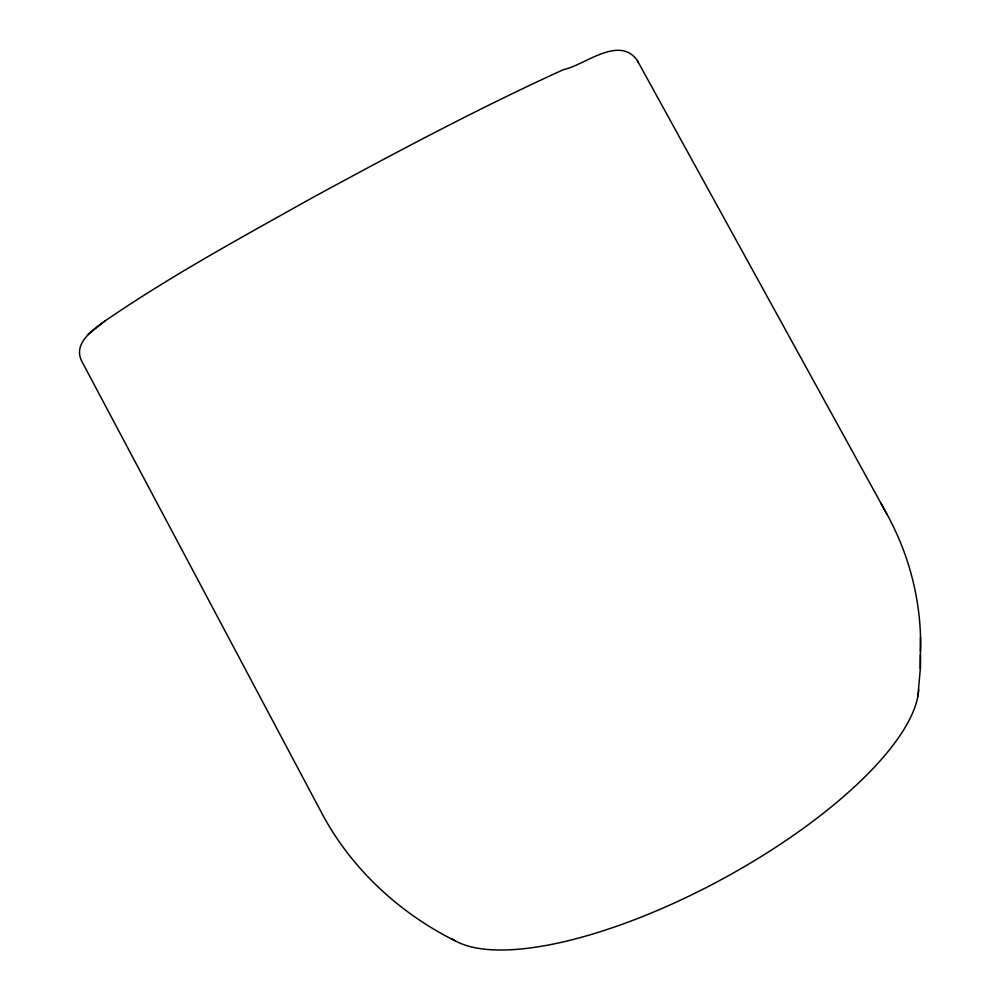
<?xml version="1.0" encoding="UTF-8"?>
<svg xmlns="http://www.w3.org/2000/svg" width="1000" height="1000" viewBox="0 0 1000 1000"><rect width="100%" height="100%" fill="white"/><g stroke="black" fill="none" stroke-linecap="round" stroke-linejoin="round"><path stroke-width="1.5" d="M917.913 696.112L920.337 668.637L920.4 654.675M920.462 651.375C921.938 603.675 909.875 555.862 886.9 514.087L637.337 60.575C619.275 34.638 584.575 65.362 563.375 69.662C477.688 108.713 394.538 153.062 311.837 198.025C241.775 237.3 170.938 275.675 104.663 321.213C92.275 330.163 72.638 343.812 81.95 361.613L322.575 814.625C351.95 869.3 399.988 913.525 455.425 940.938M920.337 668.637L920.525 637.362M104.663 321.213L87.5 334.938M880.662 502.837L886.9 514.087M637.337 60.575L638.3 62.413M918.725 689.55A269.713 92.575 -28.4 0 1 717.25 881.8A269.713 92.575 -28.4 0 1 451.438 938.487"/></g></svg>
